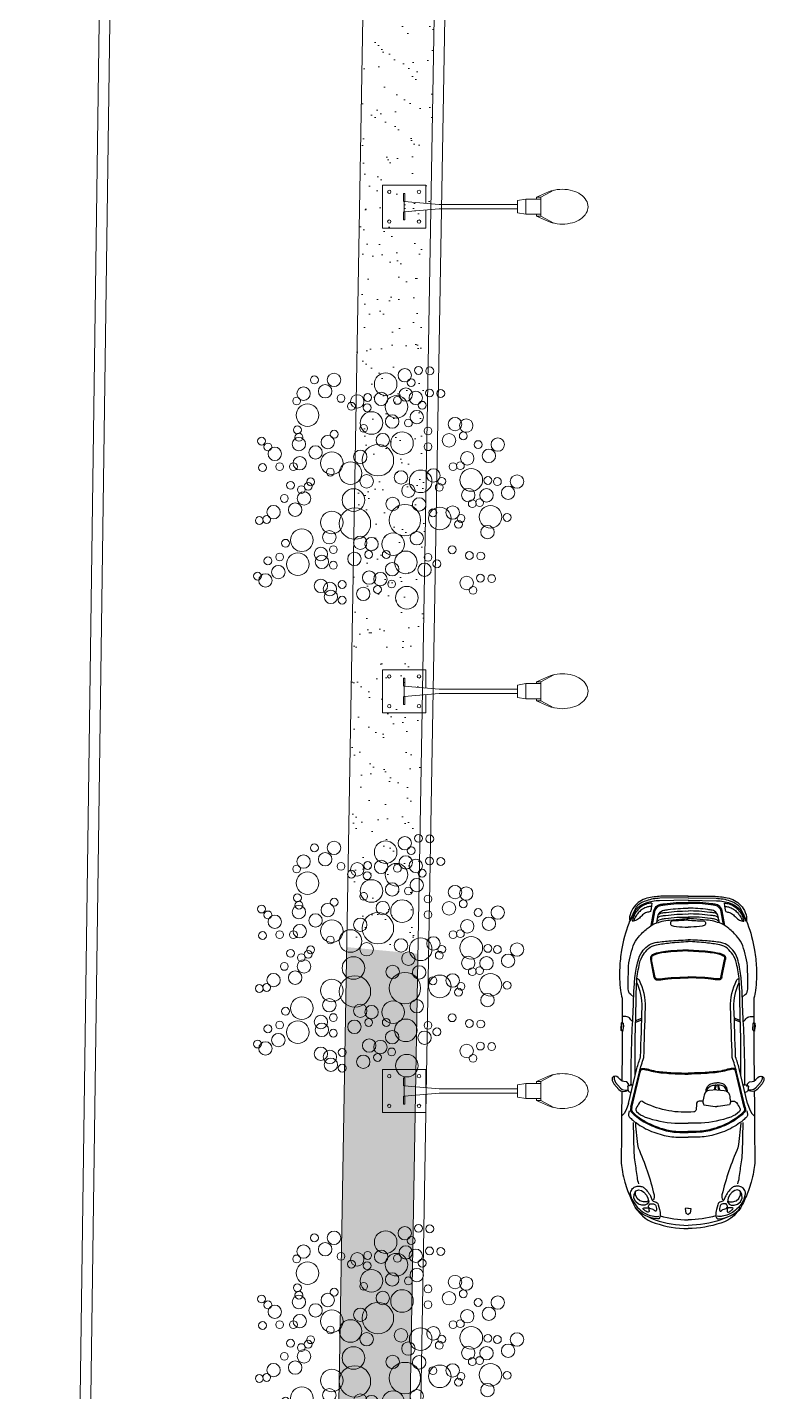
# Model space of a CAD drawing. Header units: millimetres. Extents: x 383 to 523, y 252 to 344.
# Drawn here: x 475.62 to 480.76, y 324.41 to 333.94 of the extents above; entities that cross this region are included whole.
import ezdxf

# ---------------------------------------------------------------- set-up
doc = ezdxf.new("R2010")
doc.units = ezdxf.units.MM
doc.header["$MEASUREMENT"] = 0
for name, color, linetype in [('BOXTER', 7, 'Continuous'), ('CARRERA911', 7, 'Continuous'), ('muebles', 193, 'Continuous')]:
    doc.layers.add(name, color=color, linetype=linetype)
for name, color, linetype, lineweight in [('farolasss', 40, 'Continuous', 0), ('muros', 5, 'Continuous', 30), ('plantas', 76, 'Continuous', 15), ('vegetacion', 104, 'Continuous', 0)]:
    doc.layers.add(name, color=color, linetype=linetype, lineweight=lineweight)
pattern_1 = [(37.5, (238.1365, 107.74465), (-0.00800016, 0.24470662), [0, -0.19304, 0, -0.2159, 0, -0.206375]), (7.5, (238.1365, 107.74465), (0.22476164, 0.35841255), [0, -0.10414, 0, -0.17399, 0, -0.066675]), (327.5, (237.98028, 107.74465), (0.39549619, 0.00071859), [0, -0.0635, 0, -0.2286, 0, -0.29845]), (317.5, (237.9803, 107.74465), (0.38177823, 0.11146466), [0, -0.03175, 0, -0.14986, 0, -0.17145])]

# ---------------------------------------------------------------- blocks, each defined once
blk = doc.blocks.new('CAR2_TOP')
at = {"layer": 'BOXTER'}
for p, q in [((-1.883, 0.769), (-1.88, 0.777)), ((0.299, 0.403), (0.365, 0.418)), ((0.299, 0.392), (0.365, 0.406)), ((0.299, 0.373), (0.365, 0.359)), ((0.299, 0.362), (0.365, 0.347)), ((-1.883, -0.767), (-1.88, -0.775))]:
    blk.add_line(p, q, dxfattribs=at)
for points in [[(-2.193, 0.001), (-2.185, 0.375, -0.076537), (-2.153, 0.555, -0.086757), (-2.092, 0.667, -0.10675), (-2.057, 0.695), (-2.015, 0.716, -0.003982), (-1.931, 0.755, -0.016266), (-1.85, 0.79, -0.052049), (-1.494, 0.886, -0.02824), (-1.263, 0.91, -0.041393), (-0.959, 0.899, -0.048157), (-0.858, 0.877), (-0.532, 0.877)], [(0.311, 0.791), (0.285, 0.793), (0.26, 0.817), (0.254, 0.854), (0.249, 0.877), (0.225, 0.904), (0.201, 0.931), (0.188, 0.947), (0.182, 0.97), (0.186, 0.993), (0.206, 1.007), (0.24, 1.007), (0.284, 0.986), (0.36, 0.92), (0.378, 0.898), (0.386, 0.859), (0.384, 0.831, -0.22161), (0.368, 0.799, -0.22161)], [(0.184, 0.98), (0.19, 0.985), (0.224, 0.985), (0.267, 0.964), (0.343, 0.898), (0.362, 0.875), (0.369, 0.837), (0.368, 0.808, -0.062527), (0.366, 0.798, -0.062527)], [(-2.212, -0.001), (-2.212, 0.338, -0.055426), (-2.191, 0.522, -0.059428), (-2.157, 0.619, -0.097452), (-2.095, 0.7, -0.082707), (-1.994, 0.763, -0.136156), (-1.879, 0.777, 0.047635)], [(-2.16, 0.001), (-2.152, 0.381, -0.076537), (-2.12, 0.56, -0.119374), (-2.054, 0.672, -0.071149), (-2.021, 0.698), (-1.982, 0.721, -0.003982), (-1.898, 0.761, -0.005807), (-1.882, 0.769, -0.004362)], [(-2.119, 0.483, -0.075551), (-2.11, 0.547, -0.072826), (-2.08, 0.612, -0.056103), (-2.039, 0.662, -0.027417), (-2.001, 0.694, -0.098085), (-1.941, 0.724, 0.002459), (-1.88, 0.741, 0.002459)], [(-2.119, 0.483), (-2.049, 0.492, 0.060338), (-2.009, 0.502, -0.005591), (-1.995, 0.554, -0.137482), (-1.965, 0.604, 0.014112), (-1.921, 0.648, 0.101805), (-1.889, 0.7, 0.064537), (-1.88, 0.741, 0.064537)], [(-0.868, 0.723), (-0.905, 0.763, 0.209375), (-0.976, 0.795, 0.008786), (-1.241, 0.793, 0.052376), (-1.407, 0.771, 0.022093), (-1.552, 0.729, 0.108048), (-1.668, 0.658, 0.061356), (-1.782, 0.543, 0.068655), (-1.848, 0.441, 0.073523), (-1.895, 0.247, 0.014318), (-1.912, 0.073, 0.013039), (-1.915, 0.001, 0.013039)], [(0.292, 0.758, 0.013204), (-0.557, 0.736, -0.006823), (-0.938, 0.721, -0.002349), (-1.128, 0.708, 0.035892), (-1.354, 0.666, 0.099022), (-1.473, 0.613, 0.0549), (-1.547, 0.542, 0.134174), (-1.596, 0.437, 0.023136), (-1.618, 0.254, 0.011713), (-1.632, 0.001, 0.011713)], [(-0.539, 0.734, 0.024615), (-0.58, 0.769, -0.223398), (-0.61, 0.828, 0.00021), (-0.612, 0.877, 0.00021)], [(-0.532, 0.877, -0.3707), (-0.511, 0.891, 0.000614), (-0.474, 0.893)], [(-0.532, 0.877, 0.370699), (-0.511, 0.862, -0.000614), (-0.474, 0.861)], [(-0.53, 0.873, -0.309042), (-0.511, 0.883, 0.000614), (-0.474, 0.885)], [(-0.416, 0.877, 0.3707), (-0.437, 0.891, -0.000614), (-0.474, 0.893)], [(-0.418, 0.873, 0.309042), (-0.437, 0.883, -0.000614), (-0.474, 0.885)], [(-0.416, 0.877, -0.3707), (-0.437, 0.862, 0.000614), (-0.474, 0.861)], [(-0.416, 0.877, 0.002126), (0.245, 0.88)], [(0.597, 0.761), (0.124, 0.647, 0.053281), (0.096, 0.637, 0.257952), (0.079, 0.613, 0.069501), (0.08, 0.576, 0.029071), (0.096, 0.509, -0.06163), (0.128, 0.311, -0.023841), (0.139, 0.089, -0.020054), (0.142, 0.001, -0.020054)], [(0.6, 0.749), (0.127, 0.635, 0.053281), (0.102, 0.626, 0.257952), (0.092, 0.612, 0.069501), (0.093, 0.578, 0.029071), (0.108, 0.512, -0.06151), (0.14, 0.311, -0.023756), (0.152, 0.089, -0.019965), (0.154, 0.001, -0.019965)], [(0.307, 0.744), (0.293, 0.753), (0.298, 0.769), (0.309, 0.78), (0.311, 0.796, -0.504918), (0.325, 0.803, -0.045684), (0.373, 0.798, -0.242065), (0.39, 0.784, -0.032414), (0.399, 0.759, -0.143073)], [(0.381, 0.882, 0.000281), (0.469, 0.883, -0.004665), (0.933, 0.884, 0.006938), (1.229, 0.891, -0.055982), (1.454, 0.873, -0.021498), (1.594, 0.84, -0.021353), (1.704, 0.804, -0.022762), (1.887, 0.726, -0.203444), (2.138, 0.439, -0.07526), (2.212, 0.001, -0.07526)], [(0.597, 0.761), (0.625, 0.765, -0.220404), (0.66, 0.755, -0.037374), (0.707, 0.706, -0.064028), (0.831, 0.511, -0.05126), (0.908, 0.289, -0.061449), (0.931, 0.085, 0.008235), (0.931, 0.001, 0.008235)], [(0.599, 0.749), (0.626, 0.753, -0.220404), (0.651, 0.745, -0.037374), (0.697, 0.698, -0.064028), (0.819, 0.506, -0.05126), (0.896, 0.287, -0.061449), (0.918, 0.085, 0.008235), (0.919, 0, 0.008235)], [(0.642, 0.783), (0.688, 0.793, -0.220404), (0.723, 0.782, -0.037374), (0.77, 0.733, -0.064028), (0.894, 0.538, -0.05126), (0.971, 0.317, -0.061449), (0.994, 0.113, 0.010916), (0.995, 0.001, 0.008235)], [(0.8, 0.731), (1.203, 0.719, -0.03271), (1.324, 0.708, 0.00658), (1.529, 0.678, -0.040733), (1.616, 0.659, -0.249875)], [(1.818, 0.748), (1.763, 0.763, 0.15571), (1.716, 0.761, 0.128859), (1.667, 0.727, 0.172618), (1.648, 0.678, 0.012779), (1.648, 0.638, 0.149305), (1.663, 0.593, 0.057452), (1.697, 0.556, 0.039867), (1.758, 0.511, 0.038453), (1.79, 0.494, 0.044126), (1.835, 0.479), (1.846, 0.463, -0.151431), (1.855, 0.437, 0.389635), (1.893, 0.399), (1.955, 0.381, 0.094342), (2.044, 0.371, 0.108453), (2.068, 0.379, 0.290912), (2.083, 0.407, 0.205966), (1.933, 0.7, 0.700887)], [(1.818, 0.748, -0.118384), (1.984, 0.61, -0.125214), (2.047, 0.457, -0.057098), (2.047, 0.388, 1.07298)], [(-2.079, 0.488, -0.060664), (-2.07, 0.539, -0.072826), (-2.04, 0.604, -0.056103), (-1.999, 0.654, -0.027417), (-1.961, 0.686, -0.098085), (-1.901, 0.716, 0.000743), (-1.883, 0.722)], [(0.165, 0.704, 0.010667), (-0.52, 0.697, -0.006823), (-0.902, 0.691, -0.002349), (-1.092, 0.682, 0.035892), (-1.319, 0.645, 0.099022), (-1.439, 0.595, 0.0549), (-1.515, 0.525, 0.134174), (-1.566, 0.422, 0.023136), (-1.592, 0.239, 0.011039), (-1.611, 0.001, 0.011039)], [(0.366, 0.383), (0.371, 0.481, -0.352581), (0.434, 0.551, 0.008047), (0.517, 0.567), (0.517, 0.617, -0.270521), (0.535, 0.647, 0.000614), (0.61, 0.69, -0.331797), (0.651, 0.685, -0.11427), (0.726, 0.569, -0.074246), (0.807, 0.176, -0.021686), (0.809, 0.001, -0.021686)], [(0.517, 0.567, -0.146365), (0.564, 0.552), (0.584, 0.403, -0.020696), (0.585, 0.383, -0.020696)], [(0.806, 0.701, -0.028311), (1.135, 0.665, 0.046105), (1.763, 0.452, 0.219439), (1.828, 0.465, -0.325452)], [(1.942, 0.603), (1.935, 0.586), (1.935, 0.558, -0.04992), (1.933, 0.539, 0.494644), (1.946, 0.524, -0.100112), (1.974, 0.52, 0.588914), (1.993, 0.537, 0.119485), (1.98, 0.563, -0.013341), (1.957, 0.591, 0.140517), (1.942, 0.603, -0.473723)], [(-1.821, 0.49), (-2.018, 0.455, 0.207319), (-2.091, 0.406, 0.101931), (-2.103, 0.375, 0.00876), (-2.112, 0.317, 0.038849), (-2.13, 0.001, 0.03739)], [(-1.831, 0.474), (-2.005, 0.443, 0.207319), (-2.079, 0.394, 0.101931), (-2.091, 0.363, 0.00876), (-2.099, 0.305, 0.03739), (-2.117, 0.001, 0.03739)], [(-1.857, 0.418), (-1.941, 0.403, 0.207319), (-2.014, 0.354, 0.101931), (-2.026, 0.323, 0.00876), (-2.035, 0.265, 0.032481), (-2.053, 0.001)], [(-1.968, 0.394, 0.0341), (-1.977, 0.382, 0.101931), (-1.99, 0.351, 0.00876), (-1.998, 0.293, 0.035895), (-2.016, 0.001, 0.035895)], [(-1.922, 0.406, 0.056082), (-1.937, 0.387, 0.101931), (-1.95, 0.356, 0.00876), (-1.958, 0.298, 0.036536), (-1.976, 0.001, 0.036536)], [(-1.871, 0.415, 0.088206), (-1.897, 0.387, 0.101931), (-1.909, 0.356, 0.00876), (-1.918, 0.298, 0.036536), (-1.936, 0.001, 0.036536)], [(0.391, 0.526, 0.358011), (0.278, 0.445, 0.087142), (0.273, 0.383)], [(0.391, 0.24, -0.358011), (0.278, 0.32, -0.087142), (0.273, 0.383)], [(0.381, 0.514, 0.316561), (0.306, 0.445, 0.087142), (0.3, 0.383)], [(0.381, 0.251, -0.316561), (0.306, 0.32, -0.087142), (0.3, 0.383)], [(0.366, 0.383), (0.371, 0.284, 0.352581), (0.434, 0.214, -0.008047), (0.517, 0.199), (0.517, 0.148)], [(0.517, 0.199, 0.146365), (0.564, 0.213), (0.584, 0.362, 0.020696), (0.585, 0.383, 0.020696)], [(1.929, 0.522, 0.247528), (1.912, 0.526, 0.056791), (1.893, 0.518, 0.281439), (1.88, 0.495, 0.017622), (1.882, 0.462, 0.327274), (1.91, 0.43, -0.021137), (1.946, 0.42, 0.219354), (1.974, 0.424, 0.356278), (1.978, 0.435, 0.072558), (1.968, 0.452, 0.066843), (1.957, 0.463), (1.942, 0.511), (1.929, 0.522)], [(2.042, 0.371, -0.063252), (2.096, 0.001, -0.063252)], [(2.059, 0.522, -0.046386), (2.095, 0.439, -0.07526), (2.169, 0.001)], [(-1.894, 0.001, 0.004647), (-1.883, 0.204, -0.212789), (-1.871, 0.229, -0.225042), (-1.85, 0.234, -0.010282), (-1.835, 0.23, -0.358153), (-1.824, 0.216, 0.030605), (-1.815, 0.19), (-1.81, 0.152, -0.044318), (-1.803, 0.001, -0.044318)], [(-2.212, 0.002), (-2.212, -0.336, 0.055426), (-2.191, -0.52, 0.059428), (-2.157, -0.618, 0.097452), (-2.095, -0.698, 0.082707), (-1.994, -0.761, 0.136156), (-1.879, -0.775, -0.047635)], [(-2.193, 0.001), (-2.185, -0.374, 0.076537), (-2.153, -0.553, 0.086757), (-2.092, -0.666, 0.10675), (-2.057, -0.694), (-2.015, -0.714, 0.003982), (-1.931, -0.754, 0.016266), (-1.85, -0.788, 0.052049), (-1.494, -0.884, 0.02824), (-1.263, -0.908, 0.041393), (-0.959, -0.897, 0.048157), (-0.858, -0.875), (-0.532, -0.875)], [(-2.16, 0.001), (-2.152, -0.379, 0.076537), (-2.12, -0.559, 0.119374), (-2.054, -0.671, 0.071149), (-2.021, -0.697), (-1.982, -0.72, 0.003982), (-1.898, -0.759, 0.005807), (-1.882, -0.767, 0.004362)], [(-1.821, -0.489), (-2.018, -0.453, -0.207319), (-2.091, -0.405, -0.101931), (-2.103, -0.373, -0.00876), (-2.112, -0.316, -0.038849), (-2.13, 0.001, -0.03739)], [(-1.831, -0.473), (-2.005, -0.441, -0.207319), (-2.079, -0.393, -0.101931), (-2.091, -0.361, -0.00876), (-2.099, -0.304, -0.03739), (-2.117, 0.001, -0.03739)], [(-1.857, -0.416), (-1.941, -0.401, -0.207319), (-2.014, -0.353, -0.101931), (-2.026, -0.321, -0.00876), (-2.035, -0.264, -0.032481), (-2.053, 0.001)], [(-1.968, -0.392, -0.0341), (-1.977, -0.38, -0.101931), (-1.99, -0.349, -0.00876), (-1.998, -0.292, -0.035895), (-2.016, 0.001, -0.035895)], [(-1.922, -0.405, -0.056082), (-1.937, -0.386, -0.101931), (-1.95, -0.354, -0.00876), (-1.958, -0.297, -0.036536), (-1.976, 0.001, -0.036536)], [(-1.871, -0.414, -0.088206), (-1.897, -0.386, -0.101931), (-1.909, -0.354, -0.00876), (-1.918, -0.297, -0.036536), (-1.936, 0.001, -0.036536)], [(-0.868, -0.722), (-0.905, -0.762, -0.209375), (-0.976, -0.794, -0.008786), (-1.241, -0.791, -0.052376), (-1.407, -0.769, -0.022093), (-1.552, -0.728, -0.108048), (-1.668, -0.656, -0.061356), (-1.782, -0.542, -0.068655), (-1.848, -0.439, -0.073523), (-1.895, -0.245, -0.014318), (-1.912, -0.071, -0.013039), (-1.915, 0.001, -0.013039)], [(-1.894, 0.001, -0.004647), (-1.883, -0.203, 0.212789), (-1.871, -0.227, 0.225042), (-1.85, -0.232, 0.010282), (-1.835, -0.229, 0.358153), (-1.824, -0.215, -0.030605), (-1.815, -0.189), (-1.81, -0.151, 0.044318), (-1.803, 0.001, 0.044318)], [(0.292, -0.757, -0.013204), (-0.557, -0.735, 0.006823), (-0.938, -0.72, 0.002349), (-1.128, -0.707, -0.035892), (-1.354, -0.664, -0.099022), (-1.473, -0.611, -0.0549), (-1.547, -0.54, -0.134174), (-1.596, -0.436, -0.023136), (-1.618, -0.253, -0.011713), (-1.632, 0.001, -0.011713)], [(0.165, -0.702, -0.010667), (-0.52, -0.696, 0.006823), (-0.902, -0.69, 0.002349), (-1.092, -0.681, -0.035892), (-1.319, -0.643, -0.099022), (-1.439, -0.593, -0.0549), (-1.515, -0.524, -0.134174), (-1.566, -0.42, -0.023136), (-1.592, -0.238, -0.011039), (-1.611, 0.001, -0.011039)], [(0.597, -0.76), (0.124, -0.646, -0.053281), (0.096, -0.636, -0.257952), (0.079, -0.612, -0.069501), (0.08, -0.575, -0.029071), (0.096, -0.507, 0.06163), (0.128, -0.309, 0.023841), (0.139, -0.087, 0.020054), (0.142, 0.001, 0.020054)], [(0.6, -0.748), (0.127, -0.634, -0.053281), (0.102, -0.625, -0.257952), (0.092, -0.611, -0.069501), (0.093, -0.577, -0.029071), (0.108, -0.511, 0.06151), (0.14, -0.31, 0.023756), (0.152, -0.088, 0.019965), (0.154, 0.001, 0.019965)], [(0.381, -0.88, -0.000281), (0.469, -0.881, 0.004665), (0.933, -0.883, -0.006938), (1.229, -0.889, 0.055982), (1.454, -0.872, 0.021498), (1.594, -0.839, 0.021353), (1.704, -0.803, 0.022762), (1.887, -0.724, 0.203444), (2.138, -0.438, 0.07526), (2.212, 0.001, 0.07526)], [(0.517, 0.148, 0.460181), (0.554, 0.113), (0.629, 0.107, -0.361883), (0.658, 0.078, -0.136022), (0.54, -0.572, -0.015575)], [(0.54, -0.572), (0.517, -0.615, 0.270521), (0.535, -0.646, -0.000614), (0.61, -0.689, 0.331797), (0.651, -0.683, 0.11427), (0.726, -0.568, 0.074246), (0.807, -0.175, 0.021686), (0.809, 0.001)], [(0.597, -0.76), (0.625, -0.764, 0.220404), (0.66, -0.753, 0.037374), (0.707, -0.704, 0.064028), (0.831, -0.509, 0.05126), (0.908, -0.288, 0.061449), (0.931, -0.084, -0.008235), (0.931, 0.001, -0.008235)], [(0.599, -0.748), (0.626, -0.751, 0.220404), (0.651, -0.744, 0.037374), (0.697, -0.696, 0.064028), (0.819, -0.504, 0.05126), (0.896, -0.285, 0.061449), (0.918, -0.084, -0.008235), (0.919, 0.001, -0.008235)], [(0.642, -0.781), (0.688, -0.791, 0.220404), (0.723, -0.781, 0.037374), (0.77, -0.732, 0.064028), (0.894, -0.537, 0.05126), (0.971, -0.315, 0.061449), (0.994, -0.111, -0.010916), (0.995, 0.001, -0.008235)], [(2.042, -0.37, 0.063252), (2.096, 0.001, 0.063252)], [(2.059, -0.52, 0.046386), (2.095, -0.438, 0.07526), (2.169, 0.001)], [(-2.119, -0.482), (-2.049, -0.49, -0.060338), (-2.009, -0.5, 0.005591), (-1.995, -0.553, 0.137482), (-1.965, -0.603, -0.014112), (-1.921, -0.646, -0.101805), (-1.889, -0.699, -0.064537), (-1.88, -0.74, -0.064537)], [(-2.119, -0.482, 0.075551), (-2.11, -0.545, 0.072826), (-2.08, -0.61, 0.056103), (-2.039, -0.66, 0.027417), (-2.001, -0.693, 0.098085), (-1.941, -0.723, -0.002459), (-1.88, -0.74, -0.002459)], [(-2.079, -0.487, 0.060664), (-2.07, -0.538, 0.072826), (-2.04, -0.603, 0.056103), (-1.999, -0.653, 0.027417), (-1.961, -0.685, 0.098085), (-1.901, -0.715, -0.000743), (-1.883, -0.72)], [(0.806, -0.699, 0.028311), (1.135, -0.663, -0.046105), (1.763, -0.451, -0.219439), (1.828, -0.464, 0.325452)], [(1.818, -0.746), (1.763, -0.761, -0.15571), (1.716, -0.759, -0.128859), (1.667, -0.725, -0.172618), (1.648, -0.677, -0.012779), (1.648, -0.637, -0.149305), (1.663, -0.592, -0.057452), (1.697, -0.554, -0.039867), (1.758, -0.509, -0.038453), (1.79, -0.492, -0.044126), (1.835, -0.477), (1.846, -0.462, 0.151431), (1.855, -0.436, -0.389635), (1.893, -0.398), (1.955, -0.379, -0.094342), (2.044, -0.37, -0.108453), (2.068, -0.377, -0.290912), (2.083, -0.406, -0.205966), (1.933, -0.699, -0.700887)], [(1.818, -0.746, 0.118384), (1.984, -0.609, 0.125214), (2.047, -0.456, 0.057098), (2.047, -0.387, -1.07298)], [(1.929, -0.52, -0.247528), (1.912, -0.524, -0.056791), (1.893, -0.517, -0.281439), (1.88, -0.494, -0.017622), (1.882, -0.46, -0.327274), (1.91, -0.428, 0.021137), (1.946, -0.419, -0.219354), (1.974, -0.422, -0.356278), (1.978, -0.434, -0.072558), (1.968, -0.451, -0.066843), (1.957, -0.462), (1.942, -0.509), (1.929, -0.52)], [(1.942, -0.601), (1.935, -0.584), (1.935, -0.556, 0.04992), (1.933, -0.537, -0.494644), (1.946, -0.522, 0.100112), (1.974, -0.518, -0.588914), (1.993, -0.535, -0.119485), (1.98, -0.562, 0.013341), (1.957, -0.59, -0.140517), (1.942, -0.601, 0.473723)], [(0.8, -0.729), (1.203, -0.718, 0.03271), (1.324, -0.707, -0.00658), (1.529, -0.677, 0.040733), (1.616, -0.658, 0.249875)], [(-0.539, -0.732, -0.024615), (-0.58, -0.767, 0.223398), (-0.61, -0.827, -0.00021), (-0.612, -0.875, -0.00021)], [(-0.532, -0.875, -0.370699), (-0.511, -0.86, 0.000614), (-0.474, -0.859)], [(-0.532, -0.875, 0.3707), (-0.511, -0.89, -0.000614), (-0.474, -0.891)], [(-0.53, -0.871, 0.309042), (-0.511, -0.882, -0.000614), (-0.474, -0.883)], [(-0.416, -0.875, 0.3707), (-0.437, -0.86, -0.000614), (-0.474, -0.859)], [(-0.418, -0.871, -0.309042), (-0.437, -0.882, 0.000614), (-0.474, -0.883)], [(-0.416, -0.875, -0.3707), (-0.437, -0.89, 0.000614), (-0.474, -0.891)], [(-0.416, -0.875, -0.002126), (0.245, -0.879)], [(0.311, -0.789), (0.285, -0.792), (0.26, -0.815), (0.254, -0.853), (0.249, -0.875), (0.225, -0.902), (0.201, -0.93), (0.188, -0.946), (0.182, -0.968), (0.186, -0.992), (0.206, -1.006), (0.24, -1.006), (0.284, -0.985), (0.36, -0.919), (0.378, -0.896), (0.386, -0.858), (0.384, -0.829, 0.22161), (0.368, -0.797, 0.22161)], [(0.184, -0.979), (0.19, -0.983), (0.224, -0.983), (0.267, -0.962), (0.343, -0.896), (0.362, -0.874), (0.369, -0.835), (0.368, -0.807, 0.062527), (0.366, -0.796, 0.062527)], [(0.307, -0.743), (0.293, -0.751), (0.298, -0.768), (0.309, -0.779), (0.311, -0.794, 0.504918), (0.325, -0.802, 0.045684), (0.373, -0.796, 0.242065), (0.39, -0.782, 0.032414), (0.399, -0.758, 0.143073)]]:
    blk.add_lwpolyline(points, format="xyb", dxfattribs=at)
for points in [[(0.545, 0.791), (0.081, 0.681)], [(0.545, 0.791), (0.631, 0.822), (0.68, 0.851), (0.714, 0.885)], [(1.759, 0.718), (1.727, 0.704), (1.709, 0.691), (1.694, 0.657), (1.703, 0.622), (1.727, 0.59), (1.765, 0.554), (1.805, 0.533), (1.854, 0.524), (1.886, 0.546), (1.899, 0.574), (1.899, 0.614), (1.886, 0.659), (1.854, 0.697), (1.807, 0.719), (1.759, 0.718)], [(1.841, 0.526), (1.841, 0.526), (1.854, 0.554), (1.854, 0.594), (1.841, 0.639), (1.809, 0.677), (1.762, 0.699), (1.715, 0.697)], [(1.938, -0.001), (1.943, 0.04), (2.007, 0.029), (2.023, 0.001)], [(1.938, 0.002), (1.943, -0.039), (2.007, -0.028), (2.023, 0.001)], [(1.759, -0.716), (1.727, -0.703), (1.709, -0.69), (1.694, -0.656), (1.703, -0.62), (1.727, -0.588), (1.765, -0.552), (1.805, -0.532), (1.854, -0.522), (1.886, -0.545), (1.899, -0.573), (1.899, -0.613), (1.886, -0.658), (1.854, -0.695), (1.807, -0.718), (1.759, -0.716)], [(1.841, -0.525), (1.841, -0.525), (1.854, -0.553), (1.854, -0.593), (1.841, -0.638), (1.809, -0.675), (1.762, -0.698), (1.715, -0.696)], [(0.545, -0.79), (0.081, -0.68)], [(0.545, -0.79), (0.631, -0.821), (0.68, -0.849), (0.714, -0.883)]]:
    blk.add_lwpolyline(points, dxfattribs=at)
at = {"layer": 'CARRERA911'}
for p, q in [((-0.558, 0.696), (-0.589, 0.616)), ((-0.537, 0.697), (-0.568, 0.617)), ((-1.132, 0.439), (-1.371, 0.485)), ((-1.129, 0.451), (-1.369, 0.498)), ((-1.132, -0.438), (-1.371, -0.484)), ((-1.129, -0.45), (-1.369, -0.496)), ((-0.558, -0.695), (-0.589, -0.614)), ((-0.537, -0.695), (-0.568, -0.615))]:
    blk.add_line(p, q, dxfattribs=at)
for points in [[(0.124, 0.647, 0.02035), (-0.064, 0.589, -0.001309), (-0.733, 0.567, -0.124047), (-1.09, 0.646, -0.239135), (-1.115, 0.68, -0.239135)], [(0.081, 0.681, 0.019279), (-0.073, 0.633, -0.001296), (-0.734, 0.612, -0.122005), (-1.065, 0.683, -0.122005)], [(0.124, -0.646, -0.02035), (-0.064, -0.587, 0.001309), (-0.733, -0.566, 0.124047), (-1.09, -0.645, 0.239135), (-1.115, -0.678, 0.239135)], [(0.081, -0.68, -0.019279), (-0.073, -0.631, 0.001296), (-0.734, -0.61, 0.122005), (-1.065, -0.682, 0.122005)]]:
    blk.add_lwpolyline(points, format="xyb", dxfattribs=at)
for points in [[(-1.498, 0.001), (-1.491, 0.146), (-1.484, 0.231), (-1.477, 0.298), (-1.469, 0.351), (-1.461, 0.392), (-1.453, 0.423), (-1.445, 0.445), (-1.438, 0.462), (-1.431, 0.475), (-1.424, 0.485), (-1.417, 0.493), (-1.409, 0.497), (-1.401, 0.5), (-1.392, 0.501), (-1.381, 0.5), (-1.369, 0.498)], [(-1.486, 0), (-1.478, 0.145), (-1.472, 0.229), (-1.465, 0.297), (-1.457, 0.349), (-1.449, 0.389), (-1.441, 0.419), (-1.434, 0.441), (-1.427, 0.457), (-1.42, 0.469), (-1.414, 0.477), (-1.409, 0.483), (-1.404, 0.486), (-1.399, 0.488), (-1.392, 0.488), (-1.383, 0.487), (-1.371, 0.485)], [(-1.135, 0.44), (-1.126, 0.435), (-1.12, 0.431), (-1.116, 0.427), (-1.113, 0.421), (-1.112, 0.413), (-1.111, 0.401), (-1.112, 0.385), (-1.114, 0.364), (-1.117, 0.339), (-1.121, 0.307), (-1.125, 0.269), (-1.129, 0.224), (-1.133, 0.17), (-1.136, 0.107), (-1.139, 0.001)], [(-1.129, 0.451), (-1.119, 0.446), (-1.111, 0.44), (-1.105, 0.433), (-1.102, 0.425), (-1.099, 0.414), (-1.099, 0.401), (-1.1, 0.384), (-1.102, 0.363), (-1.105, 0.337), (-1.108, 0.306), (-1.112, 0.268), (-1.116, 0.223), (-1.12, 0.169), (-1.123, 0.107), (-1.126, 0.001)], [(-1.498, 0.001), (-1.491, -0.144), (-1.484, -0.229), (-1.477, -0.297), (-1.469, -0.35), (-1.461, -0.391), (-1.453, -0.421), (-1.445, -0.444), (-1.438, -0.461), (-1.431, -0.474), (-1.424, -0.484), (-1.417, -0.491), (-1.409, -0.496), (-1.401, -0.499), (-1.392, -0.499), (-1.381, -0.498), (-1.369, -0.496)], [(-1.486, 0.001), (-1.478, -0.144), (-1.472, -0.228), (-1.465, -0.295), (-1.457, -0.348), (-1.449, -0.388), (-1.441, -0.417), (-1.434, -0.439), (-1.427, -0.455), (-1.42, -0.467), (-1.414, -0.476), (-1.409, -0.481), (-1.404, -0.485), (-1.399, -0.486), (-1.392, -0.487), (-1.383, -0.486), (-1.371, -0.484)], [(-1.135, -0.439), (-1.126, -0.434), (-1.12, -0.429), (-1.116, -0.425), (-1.113, -0.42), (-1.112, -0.411), (-1.111, -0.4), (-1.112, -0.383), (-1.114, -0.363), (-1.117, -0.337), (-1.121, -0.306), (-1.125, -0.268), (-1.129, -0.222), (-1.133, -0.169), (-1.136, -0.106), (-1.139, 0)], [(-1.129, -0.45), (-1.119, -0.444), (-1.111, -0.439), (-1.105, -0.432), (-1.102, -0.424), (-1.099, -0.413), (-1.099, -0.4), (-1.1, -0.383), (-1.102, -0.362), (-1.105, -0.336), (-1.108, -0.304), (-1.112, -0.266), (-1.116, -0.221), (-1.12, -0.168), (-1.123, -0.105), (-1.126, 0.001)]]:
    blk.add_lwpolyline(points, dxfattribs=at)
blk = doc.blocks.new('bn')
at = {"layer": 'farolasss', "color": 40, "linetype": 'Continuous', "lineweight": 0}
for p, q in [((510.656, 170.215), (510.656, 170.816)), ((510.656, 170.816), (511.258, 170.816)), ((510.947, 170.588), (510.947, 170.7)), ((510.967, 170.7), (510.947, 170.7)), ((510.967, 170.588), (510.967, 170.7)), ((511.258, 170.562), (511.258, 170.816)), ((512.806, 170.649), (512.974, 170.722)), ((513.049, 170.746), (512.866, 170.649)), ((511.445, 170.545), (510.957, 170.588)), ((510.957, 170.588), (510.957, 170.442)), ((510.957, 170.442), (511.445, 170.485)), ((512.542, 170.545), (511.445, 170.545)), ((512.542, 170.485), (511.445, 170.485)), ((512.656, 170.622), (512.542, 170.602)), ((512.542, 170.602), (512.542, 170.428)), ((512.866, 170.622), (512.656, 170.622)), ((512.656, 170.622), (512.656, 170.409)), ((512.866, 170.649), (512.806, 170.649)), ((512.806, 170.649), (512.806, 170.622)), ((512.866, 170.649), (512.866, 170.381)), ((510.947, 170.442), (510.947, 170.33)), ((510.947, 170.33), (510.967, 170.33)), ((510.967, 170.442), (510.967, 170.33)), ((511.258, 170.215), (511.258, 170.469)), ((512.656, 170.409), (512.542, 170.428)), ((512.866, 170.409), (512.656, 170.409)), ((512.806, 170.409), (512.806, 170.381)), ((512.806, 170.381), (512.974, 170.309)), ((512.866, 170.381), (512.806, 170.381)), ((512.866, 170.381), (513.049, 170.285)), ((510.656, 170.215), (511.258, 170.215))]:
    blk.add_line(p, q, dxfattribs=at)
for centre in [(510.749, 170.723), (511.165, 170.723), (510.749, 170.307), (511.165, 170.307)]:
    blk.add_circle(centre, 0.0239, dxfattribs=at)
for centre, radius, start, end in [((513.127, 170.369), 0.384, 105.6417, 113.3798), ((513.166, 170.228), 0.531, 90, 105.6417), ((513.166, 170.228), 0.531, 74.3583, 90), ((513.206, 170.369), 0.384, 55.9432, 74.3583), ((513.266, 170.459), 0.276, 31.4993, 55.9432), ((513.358, 170.515), 0.168, 0, 31.4993), ((513.358, 170.515), 0.168, 328.5007, 0), ((513.127, 170.661), 0.384, 246.6202, 254.3583), ((513.166, 170.803), 0.531, 254.3583, 270), ((513.166, 170.803), 0.531, 270, 285.6417), ((513.206, 170.661), 0.384, 285.6417, 304.0568), ((513.266, 170.572), 0.276, 304.0568, 328.5007)]:
    blk.add_arc(centre, radius, start, end, dxfattribs=at)
blk = doc.blocks.new('dfghjlkññpo')
at = {"layer": 'vegetacion', "lineweight": 0}
for centre, radius in [((442.576, 257.362), 0.0314), ((442.733, 257.362), 0.0537), ((443.146, 257.328), 0.0904), ((443.299, 257.399), 0.0537), ((443.409, 257.438), 0.0314), ((443.499, 257.434), 0.0314), ((442.489, 257.252), 0.0537), ((442.662, 257.271), 0.0537), ((443.307, 257.245), 0.0537), ((443.35, 257.34), 0.0314), ((443.497, 257.257), 0.0314), ((443.587, 257.253), 0.0314), ((442.434, 257.193), 0.0314), ((442.789, 257.214), 0.0314), ((442.872, 257.151), 0.0314), ((442.919, 257.19), 0.0537), ((443.002, 257.221), 0.0314), ((443.11, 257.21), 0.0537), ((443.233, 257.147), 0.0904), ((443.24, 257.198), 0.0314), ((443.387, 257.218), 0.0537), ((443.438, 257.159), 0.0314), ((442.521, 257.079), 0.0904), ((443.033, 257.017), 0.0904), ((442.998, 257.139), 0.0314), ((443.198, 257.029), 0.0537), ((443.395, 257.064), 0.0537), ((442.44, 256.962), 0.0314), ((442.734, 256.927), 0.0314), ((442.97, 256.974), 0.0314), ((443.328, 257.017), 0.0314), ((443.485, 256.953), 0.0314), ((443.701, 257.008), 0.0537), ((443.791, 256.996), 0.0537), ((442.153, 256.872), 0.0314), ((442.204, 256.825), 0.0314), ((442.452, 256.848), 0.0537), ((442.452, 256.903), 0.0314), ((442.683, 256.864), 0.0537), ((443.084, 256.719), 0.126), ((443.123, 256.88), 0.0537), ((443.277, 256.856), 0.0904), ((443.485, 256.827), 0.0314), ((443.653, 256.878), 0.0537), ((443.767, 256.914), 0.0314), ((443.886, 256.844), 0.0314), ((444.043, 256.844), 0.0537), ((442.259, 256.77), 0.0537), ((442.459, 256.695), 0.0537), ((442.585, 256.781), 0.0537), ((442.715, 256.695), 0.0904), ((442.943, 256.746), 0.0537), ((443.799, 256.734), 0.0537), ((443.972, 256.754), 0.0537), ((442.161, 256.66), 0.0314), ((442.298, 256.667), 0.0314), ((442.408, 256.667), 0.0314), ((442.703, 256.624), 0.0314), ((442.864, 256.616), 0.0904), ((443.269, 256.581), 0.0537), ((443.426, 256.55), 0.0904), ((443.528, 256.597), 0.0537), ((443.685, 256.667), 0.0314), ((443.744, 256.675), 0.0314), ((443.831, 256.561), 0.0904), ((442.385, 256.518), 0.0314), ((442.526, 256.51), 0.0314), ((442.546, 256.546), 0.0314), ((442.994, 256.55), 0.0537), ((443.328, 256.475), 0.0537), ((443.575, 256.502), 0.0314), ((443.595, 256.55), 0.0314), ((443.964, 256.557), 0.0314), ((444.04, 256.548), 0.0314), ((444.197, 256.548), 0.0537), ((442.335, 256.413), 0.0314), ((442.493, 256.413), 0.0537), ((442.471, 256.483), 0.0314), ((442.888, 256.4), 0.0904), ((443.202, 256.369), 0.0537), ((443.414, 256.365), 0.0537), ((443.807, 256.44), 0.0537), ((443.898, 256.379), 0.0314), ((443.953, 256.438), 0.0537), ((444.126, 256.458), 0.0537), ((442.249, 256.303), 0.0537), ((442.422, 256.323), 0.0537), ((442.715, 256.22), 0.0904), ((442.9, 256.212), 0.126), ((443.3, 256.239), 0.126), ((443.58, 256.253), 0.0904), ((443.524, 256.298), 0.0314), ((443.682, 256.3), 0.0537), ((443.839, 256.371), 0.0314), ((443.985, 256.265), 0.0904), ((442.135, 256.236), 0.0314), ((442.194, 256.244), 0.0314), ((443.729, 256.206), 0.0314), ((443.749, 256.253), 0.0314), ((443.961, 256.143), 0.0537), ((444.118, 256.261), 0.0314), ((442.345, 256.054), 0.0314), ((442.475, 256.078), 0.0904), ((442.695, 256.102), 0.0537), ((442.943, 256.058), 0.0537), ((443.033, 256.047), 0.0537), ((443.206, 256.047), 0.0904), ((443.395, 256.094), 0.0537), ((442.298, 255.944), 0.0314), ((442.444, 255.886), 0.0904), ((442.628, 255.968), 0.0537), ((442.727, 256.003), 0.0314), ((442.896, 255.929), 0.0537), ((443.01, 255.964), 0.0314), ((443.151, 255.964), 0.0314), ((443.308, 255.901), 0.0904), ((443.485, 255.941), 0.0314), ((443.678, 256.002), 0.0314), ((443.816, 255.956), 0.0314), ((443.907, 255.952), 0.0314), ((442.204, 255.913), 0.0314), ((442.287, 255.823), 0.0537), ((442.636, 255.905), 0.0537), ((442.727, 255.878), 0.0314), ((443.198, 255.846), 0.0537), ((443.457, 255.842), 0.0537), ((443.556, 255.889), 0.0314), ((442.121, 255.791), 0.0314), ((442.184, 255.756), 0.0537), ((442.628, 255.713), 0.0537), ((442.798, 255.724), 0.0314), ((443.014, 255.779), 0.0537), ((443.104, 255.767), 0.0537), ((443.194, 255.728), 0.0314), ((443.794, 255.736), 0.0537), ((443.904, 255.775), 0.0314), ((443.994, 255.771), 0.0314), ((442.7, 255.688), 0.0537), ((442.708, 255.625), 0.0537), ((442.967, 255.649), 0.0537), ((443.081, 255.684), 0.0314), ((443.316, 255.618), 0.0904), ((443.845, 255.677), 0.0314), ((442.798, 255.598), 0.0314)]:
    blk.add_circle(centre, radius, dxfattribs=at)

msp = doc.modelspace()

# ---------------------------------------------------------------- hatches: boundary and pattern name
at = {"layer": 'plantas'}
h = msp.add_hatch(dxfattribs=at)
h.set_pattern_fill('AR-SAND', color=256, scale=0.005, style=0)
h.set_pattern_definition(pattern_1)
h.paths.add_polyline_path([(478.4842, 335.3204), (477.9866, 335.3204), (477.85, 327.5171), (478.3482, 327.47)])
h = msp.add_hatch(dxfattribs=at)
h.set_pattern_fill('AR-SAND', color=256, scale=0.005, style=0)
h.set_pattern_definition(pattern_1)
h.paths.add_polyline_path([(478.3482, 327.47), (477.85, 327.5171), (477.7484, 321.7097), (478.2482, 321.6972)])
h.paths.add_polyline_path([(478.2482, 321.6972), (477.7484, 321.7097), (477.6434, 315.7094), (477.9217, 315.4311), (478.1396, 315.4311)])

# ---------------------------------------------------------------- linework, layer by layer
at = {"layer": 'muros', "lineweight": 18}
for p, q in [((478.6776, 342.169), (478.2146, 315.4311)), ((478.6016, 342.094), (478.1396, 315.4311)), ((476.2197, 341.128), (475.6201, 297.4875)), ((476.2947, 341.127), (475.6951, 297.4875)), ((478.0883, 341.128), (477.6434, 315.7094))]:
    msp.add_line(p, q, dxfattribs=at)

# ---------------------------------------------------------------- block references
at = {"layer": 'muebles', "linetype": 'Continuous', "xscale": 0.5, "yscale": 0.5, "zscale": 0.5}
for p in [(222.7729, 247.4332), (222.7729, 244.0472), (222.7729, 241.2537)]:
    msp.add_blockref('bn', p, dxfattribs=at)
at = {"layer": 'muebles', "xscale": 0.525, "yscale": 0.525, "zscale": 0.525, "rotation": 270}
msp.add_blockref('CAR2_TOP', (480.2334, 326.7109), dxfattribs=at)
at = {"layer": 'plantas', "linetype": 'Continuous', "xscale": 0.8727374061485534, "yscale": 0.8727374061485534, "zscale": 0.872737406148557}
for p in [(91.3723, 106.8711), (91.3723, 103.601), (91.3723, 100.876)]:
    msp.add_blockref('dfghjlkññpo', p, dxfattribs=at)

doc.saveas('drawing.dxf')
